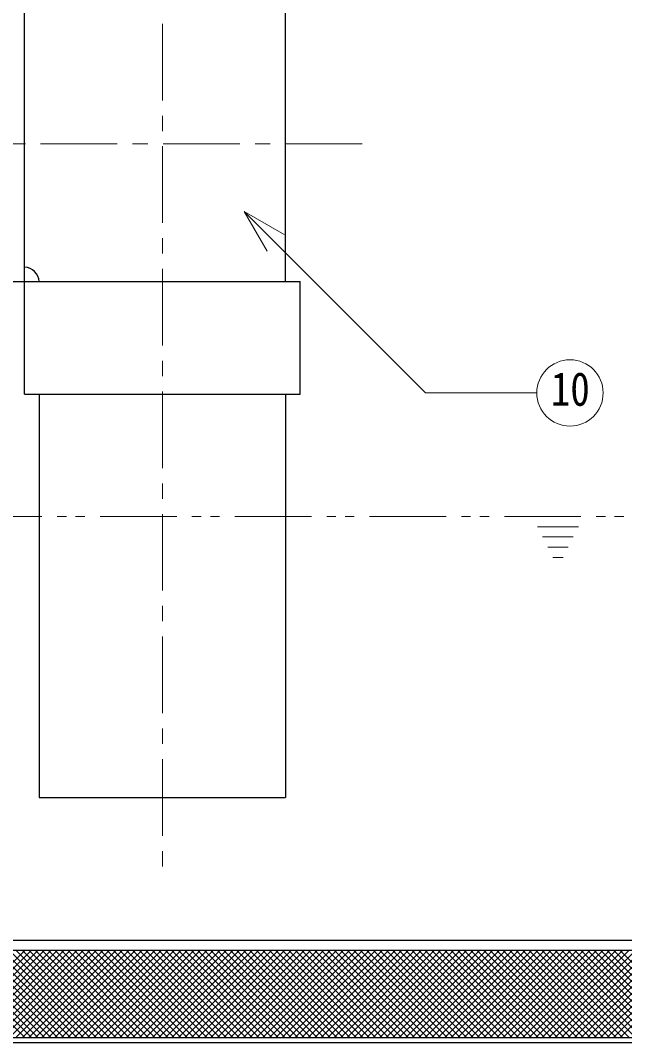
# Model space of a CAD drawing. Units: millimetres, scale not verified. Extents: x -637 to 578, y -407 to 436.
# Drawn here: x -322.7 to -204.3, y -207.4 to -7.3 of the extents above; entities that cross this region are included whole.
import ezdxf
from ezdxf.enums import TextEntityAlignment as Align

# ---------------------------------------------------------------- set-up
doc = ezdxf.new("R2010")
doc.units = ezdxf.units.MM
doc.header["$LTSCALE"] = 3
doc.linetypes.add('CHAIN1', pattern=[8, 5, -1, 1, -1])
doc.linetypes.add('DOUBLE_CHAIN1', pattern=[8.8, 5, -1, 0.6, -0.6, 0.6, -1])
doc.layers.add('0-0', color=4, linetype='Continuous', lineweight=9)
doc.styles.add('ＭＳ ゴシック', font='')
doc.styles.get('ＭＳ ゴシック').set_extended_font_data('MS Gothic')

msp = doc.modelspace()

# ---------------------------------------------------------------- linework, layer by layer
at = {"layer": '0-0', "linetype": 'CHAIN1'}
for p, q in [((-294.84, 40.074), (-294.84, -174.426)), ((-255.69, -31.426), (-497.34, -31.426))]:
    msp.add_line(p, q, dxfattribs=at)
at = {"layer": '0-0', "color": 5, "lineweight": 25}
for p, q in [((-321.84, -80.426), (-321.84, 17.574)), ((-270.69, -58.426), (-270.69, -4.426)), ((-343.84, -58.426), (-267.84, -58.426)), ((-267.84, -80.426), (-267.84, -58.426)), ((-321.84, -80.426), (-267.84, -80.426)), ((-270.69, -80.426), (-270.69, -159.426)), ((-159.84, -187.426), (-349.84, -187.426)), ((-157.84, -189.426), (-351.84, -189.426)), ((-377.84, -207.426), (-131.84, -207.426)), ((-377.34, -206.426), (-132.34, -206.426))]:
    msp.add_line(p, q, dxfattribs=at)
at = {"layer": '0-0', "color": 7, "lineweight": 18}
for p, q in [((-278.804, -44.676), (-271.01, -49.176)), ((-278.804, -44.676), (-274.304, -52.471)), ((-278.804, -44.676), (-243.263, -80.217)), ((-221.477, -80.217), (-243.263, -80.217))]:
    msp.add_line(p, q, dxfattribs=at)
at = {"layer": '0-0', "linetype": 'DOUBLE_CHAIN1'}
for p, q in [((-359.84, -104.426), (-177.84, -104.426)), ((-221.34, -106.426), (-213.34, -106.426)), ((-220.34, -108.426), (-214.34, -108.426)), ((-219.34, -110.426), (-215.34, -110.426)), ((-218.34, -112.426), (-216.34, -112.426))]:
    msp.add_line(p, q, dxfattribs=at)
at = {"layer": '0-0'}
for p, q in [((-338.796, -206.426), (-321.796, -189.426)), ((-338.783, -189.426), (-321.783, -206.426)), ((-337.524, -206.426), (-320.524, -189.426)), ((-337.51, -189.426), (-320.51, -206.426)), ((-336.251, -206.426), (-319.251, -189.426)), ((-336.237, -189.426), (-319.237, -206.426)), ((-334.978, -206.426), (-317.978, -189.426)), ((-334.964, -189.426), (-317.964, -206.426)), ((-333.705, -206.426), (-316.705, -189.426)), ((-333.692, -189.426), (-316.692, -206.426)), ((-332.432, -206.426), (-315.432, -189.426)), ((-332.419, -189.426), (-315.419, -206.426)), ((-331.16, -206.426), (-314.16, -189.426)), ((-331.146, -189.426), (-314.146, -206.426)), ((-329.887, -206.426), (-312.887, -189.426)), ((-329.873, -189.426), (-312.873, -206.426)), ((-328.614, -206.426), (-311.614, -189.426)), ((-328.6, -189.426), (-311.6, -206.426)), ((-327.341, -206.426), (-310.341, -189.426)), ((-327.328, -189.426), (-310.328, -206.426)), ((-326.068, -206.426), (-309.068, -189.426)), ((-326.055, -189.426), (-309.055, -206.426)), ((-324.796, -206.426), (-307.796, -189.426)), ((-324.782, -189.426), (-307.782, -206.426)), ((-323.523, -206.426), (-306.523, -189.426)), ((-323.509, -189.426), (-306.509, -206.426)), ((-322.25, -206.426), (-305.25, -189.426)), ((-322.236, -189.426), (-305.236, -206.426)), ((-320.977, -206.426), (-303.977, -189.426)), ((-320.964, -189.426), (-303.964, -206.426)), ((-319.705, -206.426), (-302.705, -189.426)), ((-319.691, -189.426), (-302.691, -206.426)), ((-318.432, -206.426), (-301.432, -189.426)), ((-318.418, -189.426), (-301.418, -206.426)), ((-317.159, -206.426), (-300.159, -189.426)), ((-317.145, -189.426), (-300.145, -206.426)), ((-315.886, -206.426), (-298.886, -189.426)), ((-315.873, -189.426), (-298.873, -206.426)), ((-314.613, -206.426), (-297.613, -189.426)), ((-314.6, -189.426), (-297.6, -206.426)), ((-313.341, -206.426), (-296.341, -189.426)), ((-313.327, -189.426), (-296.327, -206.426)), ((-312.068, -206.426), (-295.068, -189.426)), ((-312.054, -189.426), (-295.054, -206.426)), ((-310.795, -206.426), (-293.795, -189.426)), ((-310.781, -189.426), (-293.781, -206.426)), ((-309.522, -206.426), (-292.522, -189.426)), ((-309.509, -189.426), (-292.509, -206.426)), ((-308.249, -206.426), (-291.249, -189.426)), ((-308.236, -189.426), (-291.236, -206.426)), ((-306.977, -206.426), (-289.977, -189.426)), ((-306.963, -189.426), (-289.963, -206.426)), ((-305.704, -206.426), (-288.704, -189.426)), ((-305.69, -189.426), (-288.69, -206.426)), ((-304.431, -206.426), (-287.431, -189.426)), ((-304.417, -189.426), (-287.417, -206.426)), ((-303.158, -206.426), (-286.158, -189.426)), ((-303.145, -189.426), (-286.145, -206.426)), ((-301.885, -206.426), (-284.885, -189.426)), ((-301.872, -189.426), (-284.872, -206.426)), ((-300.613, -206.426), (-283.613, -189.426)), ((-300.599, -189.426), (-283.599, -206.426)), ((-299.34, -206.426), (-282.34, -189.426)), ((-299.326, -189.426), (-282.326, -206.426)), ((-298.067, -206.426), (-281.067, -189.426)), ((-298.053, -189.426), (-281.053, -206.426)), ((-296.794, -206.426), (-279.794, -189.426)), ((-296.781, -189.426), (-279.781, -206.426)), ((-295.521, -206.426), (-278.521, -189.426)), ((-295.508, -189.426), (-278.508, -206.426)), ((-294.249, -206.426), (-277.249, -189.426)), ((-294.235, -189.426), (-277.235, -206.426)), ((-292.976, -206.426), (-275.976, -189.426)), ((-292.962, -189.426), (-275.962, -206.426)), ((-291.703, -206.426), (-274.703, -189.426)), ((-291.689, -189.426), (-274.689, -206.426)), ((-290.43, -206.426), (-273.43, -189.426)), ((-290.417, -189.426), (-273.417, -206.426)), ((-289.157, -206.426), (-272.157, -189.426)), ((-289.144, -189.426), (-272.144, -206.426)), ((-287.885, -206.426), (-270.885, -189.426)), ((-287.871, -189.426), (-270.871, -206.426)), ((-286.612, -206.426), (-269.612, -189.426)), ((-286.598, -189.426), (-269.598, -206.426)), ((-285.339, -206.426), (-268.339, -189.426)), ((-285.325, -189.426), (-268.325, -206.426)), ((-284.066, -206.426), (-267.066, -189.426)), ((-284.053, -189.426), (-267.053, -206.426)), ((-282.794, -206.426), (-265.794, -189.426)), ((-282.78, -189.426), (-265.78, -206.426)), ((-281.521, -206.426), (-264.521, -189.426)), ((-281.507, -189.426), (-264.507, -206.426)), ((-280.248, -206.426), (-263.248, -189.426)), ((-280.234, -189.426), (-263.234, -206.426)), ((-278.975, -206.426), (-261.975, -189.426)), ((-278.962, -189.426), (-261.962, -206.426)), ((-277.702, -206.426), (-260.702, -189.426)), ((-277.689, -189.426), (-260.689, -206.426)), ((-276.43, -206.426), (-259.43, -189.426)), ((-276.416, -189.426), (-259.416, -206.426)), ((-275.157, -206.426), (-258.157, -189.426)), ((-275.143, -189.426), (-258.143, -206.426)), ((-273.884, -206.426), (-256.884, -189.426)), ((-273.87, -189.426), (-256.87, -206.426)), ((-272.611, -206.426), (-255.611, -189.426)), ((-272.598, -189.426), (-255.598, -206.426)), ((-271.338, -206.426), (-254.338, -189.426)), ((-271.325, -189.426), (-254.325, -206.426)), ((-270.066, -206.426), (-253.066, -189.426)), ((-270.052, -189.426), (-253.052, -206.426)), ((-268.793, -206.426), (-251.793, -189.426)), ((-268.779, -189.426), (-251.779, -206.426)), ((-267.52, -206.426), (-250.52, -189.426)), ((-267.506, -189.426), (-250.506, -206.426)), ((-266.247, -206.426), (-249.247, -189.426)), ((-266.234, -189.426), (-249.234, -206.426)), ((-264.974, -206.426), (-247.974, -189.426)), ((-264.961, -189.426), (-247.961, -206.426)), ((-263.702, -206.426), (-246.702, -189.426)), ((-263.688, -189.426), (-246.688, -206.426)), ((-262.429, -206.426), (-245.429, -189.426)), ((-262.415, -189.426), (-245.415, -206.426)), ((-261.156, -206.426), (-244.156, -189.426)), ((-261.142, -189.426), (-244.142, -206.426)), ((-259.883, -206.426), (-242.883, -189.426)), ((-259.87, -189.426), (-242.87, -206.426)), ((-258.61, -206.426), (-241.61, -189.426)), ((-258.597, -189.426), (-241.597, -206.426)), ((-257.338, -206.426), (-240.338, -189.426)), ((-257.324, -189.426), (-240.324, -206.426)), ((-256.065, -206.426), (-239.065, -189.426)), ((-256.051, -189.426), (-239.051, -206.426)), ((-254.792, -206.426), (-237.792, -189.426)), ((-254.778, -189.426), (-237.778, -206.426)), ((-253.519, -206.426), (-236.519, -189.426)), ((-253.506, -189.426), (-236.506, -206.426)), ((-252.247, -206.426), (-235.247, -189.426)), ((-252.233, -189.426), (-235.233, -206.426)), ((-250.974, -206.426), (-233.974, -189.426)), ((-250.96, -189.426), (-233.96, -206.426)), ((-249.701, -206.426), (-232.701, -189.426)), ((-249.687, -189.426), (-232.687, -206.426)), ((-248.428, -206.426), (-231.428, -189.426)), ((-248.415, -189.426), (-231.415, -206.426)), ((-247.155, -206.426), (-230.155, -189.426)), ((-247.142, -189.426), (-230.142, -206.426)), ((-245.883, -206.426), (-228.883, -189.426)), ((-245.869, -189.426), (-228.869, -206.426)), ((-244.61, -206.426), (-227.61, -189.426)), ((-244.596, -189.426), (-227.596, -206.426)), ((-243.337, -206.426), (-226.337, -189.426)), ((-243.323, -189.426), (-226.323, -206.426)), ((-242.064, -206.426), (-225.064, -189.426)), ((-242.051, -189.426), (-225.051, -206.426)), ((-240.791, -206.426), (-223.791, -189.426)), ((-240.778, -189.426), (-223.778, -206.426)), ((-239.519, -206.426), (-222.519, -189.426)), ((-239.505, -189.426), (-222.505, -206.426)), ((-238.246, -206.426), (-221.246, -189.426)), ((-238.232, -189.426), (-221.232, -206.426)), ((-236.973, -206.426), (-219.973, -189.426)), ((-236.959, -189.426), (-219.959, -206.426)), ((-235.7, -206.426), (-218.7, -189.426)), ((-235.687, -189.426), (-218.687, -206.426)), ((-234.427, -206.426), (-217.427, -189.426)), ((-234.414, -189.426), (-217.414, -206.426)), ((-233.155, -206.426), (-216.155, -189.426)), ((-233.141, -189.426), (-216.141, -206.426)), ((-231.882, -206.426), (-214.882, -189.426)), ((-231.868, -189.426), (-214.868, -206.426)), ((-230.609, -206.426), (-213.609, -189.426)), ((-230.595, -189.426), (-213.595, -206.426)), ((-229.336, -206.426), (-212.336, -189.426)), ((-229.323, -189.426), (-212.323, -206.426)), ((-228.063, -206.426), (-211.063, -189.426)), ((-228.05, -189.426), (-211.05, -206.426)), ((-226.791, -206.426), (-209.791, -189.426)), ((-226.777, -189.426), (-209.777, -206.426)), ((-225.518, -206.426), (-208.518, -189.426)), ((-225.504, -189.426), (-208.504, -206.426)), ((-224.245, -206.426), (-207.245, -189.426)), ((-224.231, -189.426), (-207.231, -206.426)), ((-222.972, -206.426), (-205.972, -189.426)), ((-222.959, -189.426), (-205.959, -206.426)), ((-221.7, -206.426), (-204.7, -189.426)), ((-221.686, -189.426), (-204.686, -206.426)), ((-220.427, -206.426), (-203.427, -189.426)), ((-220.413, -189.426), (-203.413, -206.426)), ((-219.154, -206.426), (-202.154, -189.426)), ((-219.14, -189.426), (-202.14, -206.426)), ((-217.881, -206.426), (-200.881, -189.426)), ((-217.868, -189.426), (-200.868, -206.426)), ((-216.608, -206.426), (-199.608, -189.426)), ((-216.595, -189.426), (-199.595, -206.426)), ((-215.336, -206.426), (-198.336, -189.426)), ((-215.322, -189.426), (-198.322, -206.426)), ((-214.063, -206.426), (-197.063, -189.426)), ((-214.049, -189.426), (-197.049, -206.426)), ((-212.79, -206.426), (-195.79, -189.426)), ((-212.776, -189.426), (-195.776, -206.426)), ((-211.517, -206.426), (-194.517, -189.426)), ((-211.504, -189.426), (-194.504, -206.426)), ((-210.244, -206.426), (-193.244, -189.426)), ((-210.231, -189.426), (-193.231, -206.426)), ((-208.972, -206.426), (-191.972, -189.426)), ((-208.958, -189.426), (-191.958, -206.426)), ((-207.699, -206.426), (-190.699, -189.426)), ((-207.685, -189.426), (-190.685, -206.426)), ((-206.426, -206.426), (-189.426, -189.426)), ((-206.412, -189.426), (-189.412, -206.426)), ((-205.153, -206.426), (-188.153, -189.426)), ((-205.14, -189.426), (-188.14, -206.426))]:
    msp.add_line(p, q, dxfattribs=at)
at = {"layer": '0-0', "color": 5, "lineweight": 25}
msp.add_lwpolyline([(-318.99, -80.426), (-318.99, -159.426), (-270.69, -159.426)], dxfattribs=at)
at = {"layer": '0-0', "color": 7, "lineweight": 18}
msp.add_circle((-214.977, -80.217), 6.5, dxfattribs=at)
at = {"layer": '0-0', "color": 5, "lineweight": 25}
msp.add_arc((-322.007, -58.592), 3.021, 3.15824, 86.84176, dxfattribs=at)

# ---------------------------------------------------------------- texts
at = {"layer": '0-0', "color": 7, "style": 'ＭＳ ゴシック', "width": 0.85}
msp.add_text('10', height=6.598, dxfattribs=at).set_placement((-218.727, -84.717), align=Align.BOTTOM_LEFT)

doc.saveas('drawing.dxf')
